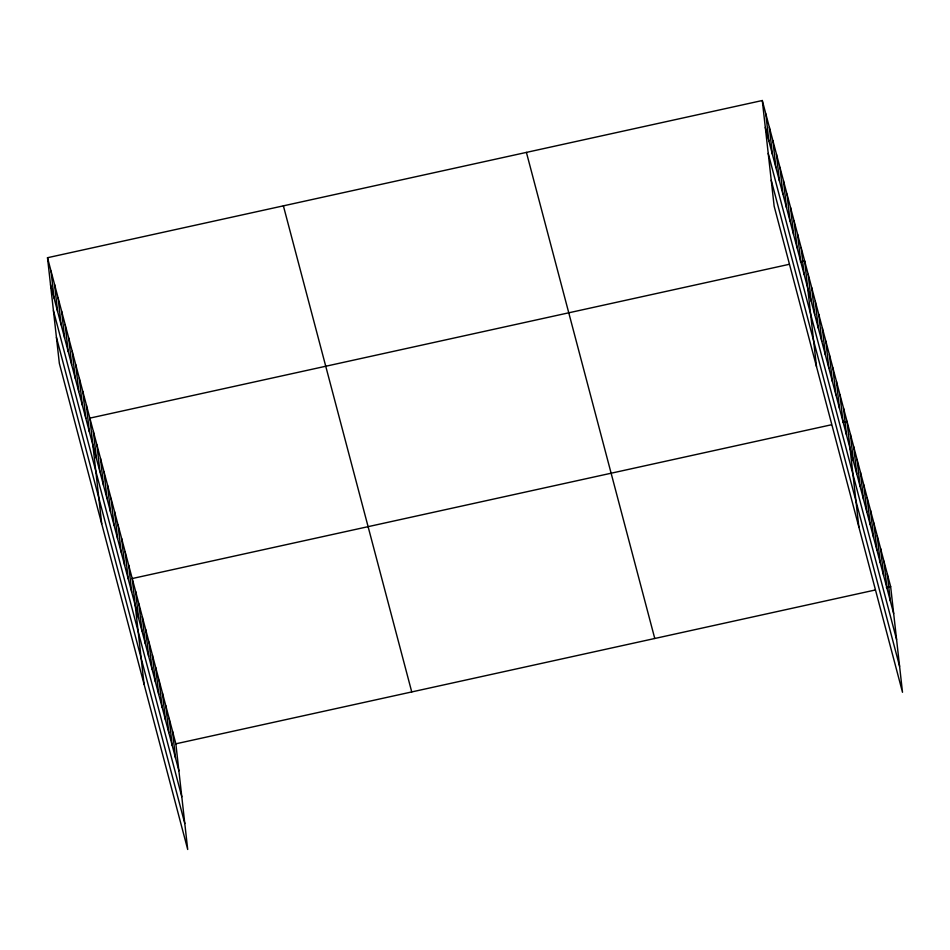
<?xml version="1.0" encoding="UTF-8"?>
<svg xmlns="http://www.w3.org/2000/svg" width="950" height="950" viewBox="0 0 950 950"><rect width="100%" height="100%" fill="white"/><g stroke="black" fill="none" stroke-linecap="round" stroke-linejoin="round"><path stroke-width="1.43" d="M47.5 257.723L175.857 743.814L187.708 849.478L59.351 363.387L47.5 257.723L762.292 100.522L890.649 586.613L902.5 692.277L774.143 206.186L762.292 100.522M788.928 264.385L89.858 418.131L101.709 523.794M800.363 261.879L804.65 260.929L816.501 366.593M831.286 424.804L132.216 578.538L144.067 684.214M842.721 422.287L847.008 421.337L858.859 527.001M175.857 743.814L874.926 590.069M886.362 587.551L890.649 586.613M765.32 127.478L893.665 613.557M768.229 153.449L896.586 639.54M771.234 180.215L899.591 666.306M526.407 152.392L654.764 638.483M283.385 205.841L411.742 691.932M50.528 284.679L178.885 770.771M53.438 310.65L181.794 796.741M56.442 337.416L184.799 823.508M887.288 573.895L890.316 600.851M883.939 561.189L886.956 588.133M880.579 548.471L883.595 575.427M877.218 535.753L880.246 562.709M873.857 523.046L876.886 550.003M870.509 510.328L873.525 537.284M867.148 497.622L870.176 524.566M863.788 484.904L866.816 511.86M860.439 472.197L863.455 499.142M857.078 459.479L860.106 486.436M853.717 446.761L856.746 473.718M850.369 434.055L853.385 461.011M843.481 407.978L846.498 434.922M839.943 394.606L842.971 421.562M836.416 381.235L839.444 408.191M832.889 367.876L835.905 394.82M829.362 354.504L832.378 381.461M825.823 341.133L828.851 368.089M822.296 327.762L825.324 354.718M818.769 314.402L821.786 341.347M815.242 301.031L818.259 327.988M811.704 287.66L814.732 314.616M808.177 274.301L811.205 301.245M801.123 247.558L804.139 274.514M797.584 234.199L800.613 261.143M794.057 220.828L797.086 247.784M790.531 207.456L793.559 234.412M787.004 194.097L790.02 221.041M783.465 180.726L786.493 207.682M779.938 167.354L782.966 194.311M776.411 153.995L779.439 180.939M772.884 140.624L775.901 167.58M769.346 127.252L772.374 154.209M765.819 113.893L768.847 140.838M172.496 731.096L175.524 758.053M169.148 718.39L172.164 745.334M165.787 705.672L168.803 732.628M162.426 692.966L165.454 719.91M159.066 680.248L162.094 707.204M155.717 667.529L158.733 694.486M152.356 654.823L155.384 681.779M148.996 642.105L152.024 669.061M145.647 629.399L148.663 656.343M142.286 616.681L145.314 643.637M138.926 603.974L141.954 630.919M135.577 591.256L138.593 618.212M128.689 565.179L131.706 592.123M125.151 551.808L128.179 578.764M121.624 538.436L124.652 565.393M118.097 525.077L121.125 552.021M114.57 511.706L117.586 538.662M111.031 498.334L114.059 525.291M107.504 484.975L110.532 511.919M103.978 471.604L107.006 498.56M100.451 458.233L103.467 485.189M96.912 444.873L99.94 471.817M93.385 431.502L96.413 458.458M86.331 404.771L89.347 431.716M82.793 391.4L85.821 418.356M79.266 378.029L82.294 404.985M75.739 364.669L78.767 391.614M72.212 351.298L75.228 378.242M68.673 337.927L71.701 364.883M65.146 324.556L68.174 351.512M61.619 311.196L64.647 338.141M58.093 297.825L61.109 324.781M54.554 284.454L57.582 311.41M51.027 271.094L54.055 298.039"/></g></svg>
